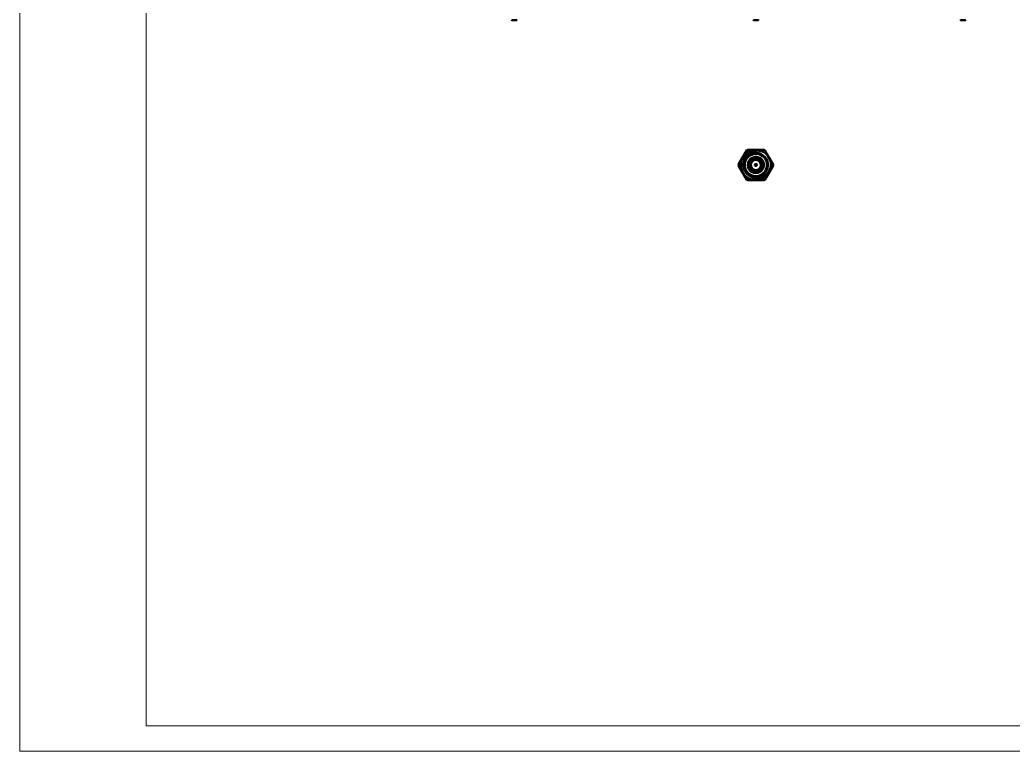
# Paper-space layout 'Layout1' of a CAD drawing. Header units: millimetres. Extents: x 0 to 420, y 0 to 297.
# Drawn here: x 0 to 196.7, y 0 to 144.8 of the extents above; entities that cross this region are included whole.
import ezdxf

# ---------------------------------------------------------------- set-up
doc = ezdxf.new("R2010")
doc.units = ezdxf.units.MM
doc.layers.add('170', color=7, linetype='Continuous', true_color=0xffffff)

psp = doc.layouts.get("Layout1")

# ---------------------------------------------------------------- linework, layer by layer
at = {"layer": '170', "color": 80, "linetype": 'Continuous', "lineweight": 13}
for p, q in [((0, 297), (0, 0)), ((0, 0), (420, 0))]:
    psp.add_line(p, q, dxfattribs=at)
at = {"layer": '170', "color": 80, "linetype": 'Continuous', "lineweight": 18}
for p, q in [((25, 292), (25, 5)), ((25, 5), (415, 5))]:
    psp.add_line(p, q, dxfattribs=at)
at = {"layer": '170', "color": 155, "linetype": 'Continuous', "lineweight": 50}
for p, q in [((142.37, 116.18), (144.01, 119.02)), ((144.08, 118.95), (143.64, 118.17)), ((144.14, 119.1), (147.43, 119.1)), ((145.05, 119), (144.17, 119)), ((147.4, 119), (146.52, 119)), ((147.91, 118.21), (147.49, 118.95)), ((147.56, 119.02), (148.38, 117.6)), ((142.91, 116.92), (142.47, 116.15)), ((148.39, 117.59), (149.2, 116.18)), ((149.1, 116.15), (148.68, 116.88)), ((144.01, 113.18), (142.37, 116.02)), ((142.47, 116.05), (142.91, 115.28)), ((149.2, 116.02), (147.56, 113.18)), ((148.68, 115.3), (149.1, 116.05)), ((143.64, 114.02), (144.08, 113.25)), ((147.43, 113.1), (144.14, 113.1)), ((144.17, 113.2), (145.04, 113.2)), ((146.53, 113.2), (147.4, 113.2)), ((147.49, 113.25), (147.91, 113.98))]:
    psp.add_line(p, q, dxfattribs=at)
for centre, radius, start, end in [((97.48, 144.91), 0.1, 216.8699, 270), ((98.38, 144.91), 0.1, 270, 323.1301), ((145.33, 144.91), 0.1, 216.8699, 270), ((146.23, 144.91), 0.1, 270, 323.1301), ((186.39, 144.91), 0.1, 216.8699, 270), ((187.29, 144.91), 0.1, 270, 323.1301), ((145.78, 116.1), 2.4, 120, 300), ((145.78, 116.1), 3.42, 118.6944, 121.3056), ((145.78, 116.1), 3.32, 119.1328, 120.8672), ((145.78, 116.1), 2.4, 300, 120), ((145.78, 116.1), 2.2, 300, 120), ((145.78, 116.1), 3.32, 59.1328, 60.8672), ((145.78, 116.1), 3, 2.585, 57.415), ((145.78, 116.1), 3.42, 58.6944, 61.3056), ((145.78, 116.1), 3.42, 178.6944, 181.3056), ((145.78, 116.1), 3.32, 179.1328, 180.8672), ((145.78, 116.1), 2.5, 161.9282, 258.0718), ((145.78, 116.1), 2.2, 120, 300), ((145.78, 116.1), 1.6, 120, 300), ((145.78, 116.1), 1.47, 120, 300), ((145.78, 116.1), 1.25, 120, 300), ((145.78, 116.1), 1, 120, 300), ((145.78, 116.1), 1, 120, 210), ((145.78, 116.1), 1.6, 300, 120), ((145.78, 116.1), 1.47, 300, 120), ((145.78, 116.1), 1.25, 300, 120), ((145.78, 116.1), 1, 300, 120), ((145.78, 116.1), 0.2, 30, 210), ((145.78, 116.1), 0.2, 210, 30), ((145.78, 116.1), 3.32, 359.1328, 0.8672), ((145.78, 116.1), 3.42, 358.6944, 1.3056), ((145.78, 116.1), 1, 210, 300), ((145.78, 116.1), 3.42, 238.6944, 241.3056), ((145.78, 116.1), 3.32, 239.1328, 240.8672), ((145.78, 116.1), 3.32, 299.1328, 300.8672), ((145.78, 116.1), 3.42, 298.6944, 301.3056)]:
    psp.add_arc(centre, radius, start, end, dxfattribs=at)
at = {"layer": '170', "color": 155, "linetype": 'Continuous', "lineweight": 13}
for start, end in [(120, 300), (300, 120)]:
    psp.add_arc((145.78, 116.1), 1, start, end, dxfattribs=at)
at = {"layer": '170', "color": 155, "linetype": 'Continuous', "lineweight": 50}
for points, knots in [([(98.16, 144.81), (97.86, 144.81), (97.48, 144.81)], [0, 0, 0.449097, 1, 1]), ([(146.23, 144.81), (146.07, 144.81), (145.4, 144.81)], [0, 0, 0.191429, 1, 1]), ([(187.07, 144.81), (186.77, 144.81), (186.39, 144.81)], [0, 0, 0.449089, 1, 1]), ([(148.78, 116.23), (148.78, 116.05), (148.78, 115.87), (148.76, 115.7), (148.73, 115.52), (148.71, 115.43), (148.69, 115.34), (148.68, 115.3), (148.66, 115.26), (148.65, 115.21), (148.64, 115.17), (148.58, 115), (148.51, 114.84), (148.43, 114.68), (148.34, 114.52), (148.29, 114.45), (148.24, 114.37), (148.19, 114.3), (148.13, 114.23), (148.01, 114.09), (147.89, 113.96), (147.76, 113.84), (147.62, 113.72), (147.59, 113.7), (147.55, 113.67), (147.51, 113.64), (147.48, 113.62), (147.4, 113.57), (147.32, 113.52), (147.17, 113.43), (147.01, 113.36), (146.84, 113.29), (146.67, 113.23), (146.63, 113.22), (146.58, 113.21), (146.54, 113.19), (146.5, 113.18), (146.41, 113.16), (146.32, 113.15), (146.14, 113.12), (145.97, 113.1), (145.79, 113.1), (145.61, 113.1), (145.43, 113.12), (145.25, 113.15), (145.08, 113.18), (144.9, 113.23), (144.82, 113.26), (144.73, 113.29), (144.69, 113.3), (144.65, 113.32), (144.61, 113.34), (144.57, 113.36), (144.4, 113.43), (144.25, 113.52), (144.1, 113.62), (143.95, 113.72), (143.88, 113.78), (143.81, 113.84), (143.78, 113.87), (143.75, 113.9), (143.71, 113.93), (143.68, 113.96), (143.56, 114.09), (143.44, 114.23), (143.33, 114.37), (143.23, 114.52), (143.21, 114.56), (143.19, 114.6), (143.17, 114.63), (143.14, 114.67), (143.1, 114.75), (143.06, 114.84), (142.99, 115), (142.93, 115.17), (142.88, 115.34), (142.84, 115.51), (142.83, 115.56), (142.83, 115.6), (142.82, 115.65), (142.81, 115.69), (142.8, 115.78), (142.79, 115.87), (142.79, 116.05), (142.79, 116.23), (142.8, 116.41), (142.83, 116.59), (142.83, 116.63), (142.84, 116.68), (142.85, 116.72), (142.86, 116.76), (142.88, 116.85), (142.9, 116.94), (142.96, 117.11), (143.03, 117.27), (143.06, 117.36), (143.1, 117.44), (143.12, 117.48), (143.14, 117.52), (143.16, 117.56), (143.19, 117.6), (143.28, 117.75), (143.38, 117.89), (143.49, 118.03), (143.61, 118.17), (143.68, 118.23), (143.74, 118.29), (143.81, 118.35), (143.88, 118.41), (144.02, 118.52), (144.17, 118.62), (144.32, 118.72), (144.48, 118.8), (144.56, 118.84), (144.64, 118.87), (144.69, 118.89), (144.73, 118.9), (144.77, 118.92), (144.81, 118.94), (144.98, 118.99), (145.16, 119.03), (145.33, 119.06), (145.51, 119.08), (145.56, 119.09), (145.6, 119.09), (145.65, 119.09), (145.69, 119.1), (145.78, 119.1), (145.87, 119.1), (146.05, 119.09), (146.23, 119.06), (146.4, 119.03), (146.58, 118.99), (146.67, 118.97), (146.75, 118.94), (146.84, 118.91), (146.92, 118.87), (147.08, 118.8), (147.24, 118.72), (147.36, 118.65)], [0, 0, 0.01133, 0.02259, 0.033823, 0.045067, 0.050707, 0.056365, 0.059203, 0.062045, 0.064883, 0.067715, 0.078991, 0.090218, 0.101435, 0.112684, 0.118333, 0.124006, 0.129683, 0.135338, 0.146594, 0.157815, 0.169042, 0.180314, 0.183144, 0.18598, 0.188822, 0.191662, 0.197324, 0.202964, 0.214202, 0.225418, 0.236653, 0.247947, 0.250786, 0.253627, 0.256464, 0.259294, 0.264939, 0.270568, 0.281794, 0.293013, 0.304267, 0.315594, 0.326921, 0.338175, 0.349395, 0.360621, 0.36625, 0.371895, 0.374726, 0.377563, 0.380405, 0.383244, 0.394537, 0.405771, 0.416988, 0.428227, 0.433868, 0.439529, 0.44237, 0.445212, 0.448048, 0.450878, 0.462148, 0.473374, 0.484596, 0.495853, 0.498677, 0.501508, 0.504345, 0.507187, 0.512858, 0.518506, 0.529754, 0.540971, 0.552198, 0.563475, 0.566308, 0.569147, 0.571988, 0.574826, 0.580481, 0.586117, 0.597351, 0.60857, 0.619813, 0.631119, 0.633961, 0.636802, 0.639636, 0.642465, 0.648106, 0.653732, 0.664954, 0.676174, 0.681797, 0.687433, 0.690259, 0.69309, 0.695928, 0.69877, 0.710083, 0.721329, 0.732548, 0.743779, 0.749413, 0.755064, 0.760739, 0.766416, 0.777704, 0.788936, 0.800154, 0.811397, 0.817041, 0.822707, 0.825549, 0.828388, 0.83122, 0.834046, 0.845307, 0.856528, 0.86775, 0.879013, 0.88184, 0.884673, 0.887513, 0.890356, 0.896022, 0.901667, 0.912912, 0.924131, 0.935363, 0.946651, 0.952327, 0.958001, 0.963651, 0.969283, 0.980511, 0.991728, 1, 1]), ([(143.41, 116.87), (143.45, 117.03), (143.49, 117.18), (143.55, 117.32), (143.61, 117.47), (143.65, 117.54), (143.69, 117.61), (143.73, 117.67), (143.77, 117.74), (143.86, 117.87), (143.96, 117.99), (144.06, 118.11), (144.17, 118.22), (144.2, 118.25), (144.23, 118.28), (144.26, 118.3), (144.29, 118.33), (144.35, 118.38), (144.42, 118.43), (144.55, 118.51), (144.68, 118.6), (144.82, 118.67), (144.96, 118.73), (145.04, 118.76), (145.11, 118.79), (145.19, 118.82), (145.26, 118.84), (145.41, 118.88), (145.57, 118.91), (145.64, 118.92), (145.72, 118.93), (145.76, 118.94), (145.8, 118.94), (145.84, 118.95), (145.88, 118.95), (146.04, 118.96), (146.2, 118.95), (146.35, 118.94), (146.51, 118.92), (146.58, 118.91), (146.66, 118.89), (146.7, 118.88), (146.74, 118.87), (146.78, 118.87), (146.82, 118.86), (146.97, 118.81), (147.12, 118.76), (147.26, 118.69), (147.4, 118.63)], [0, 0, 0.031346, 0.062527, 0.093669, 0.124893, 0.140577, 0.156318, 0.172056, 0.187732, 0.218958, 0.250112, 0.281302, 0.312635, 0.32051, 0.328391, 0.336261, 0.344112, 0.359767, 0.375373, 0.406491, 0.437587, 0.46877, 0.500149, 0.515884, 0.531571, 0.547207, 0.562812, 0.593968, 0.625138, 0.640758, 0.656416, 0.664264, 0.672125, 0.679997, 0.687867, 0.719181, 0.750326, 0.781399, 0.812496, 0.828084, 0.843717, 0.851554, 0.859408, 0.867278, 0.875155, 0.906519, 0.937722, 0.968853, 1, 1]), ([(144.01, 119.02), (144.04, 118.98), (144.08, 118.95)], [0, 0, 0.500004, 1, 1]), ([(144.17, 119), (144.16, 119.05), (144.14, 119.1)], [0, 0, 0.500076, 1, 1]), ([(147.43, 119.1), (147.41, 119.05), (147.4, 119)], [0, 0, 0.499924, 1, 1]), ([(147.49, 118.95), (147.53, 118.98), (147.56, 119.02)], [0, 0, 0.499996, 1, 1]), ([(142.47, 116.15), (142.42, 116.16), (142.37, 116.18)], [0, 0, 0.500086, 1, 1]), ([(148.78, 116.23), (148.77, 116.08), (148.75, 115.92), (148.72, 115.77), (148.69, 115.61), (148.65, 115.46), (148.59, 115.31), (148.53, 115.17), (148.46, 115.03), (148.39, 114.89), (148.3, 114.76), (148.21, 114.63), (148.11, 114.5), (148.09, 114.47), (148.06, 114.44), (148.04, 114.41), (148.01, 114.38), (147.95, 114.33), (147.9, 114.27), (147.78, 114.17), (147.66, 114.07), (147.53, 113.98), (147.4, 113.89), (147.36, 113.87), (147.33, 113.85), (147.29, 113.83), (147.26, 113.82), (147.19, 113.78), (147.12, 113.75), (146.97, 113.69), (146.82, 113.64), (146.67, 113.6), (146.52, 113.57), (146.48, 113.56), (146.44, 113.56), (146.4, 113.55), (146.36, 113.55), (146.28, 113.54), (146.2, 113.53), (146.05, 113.53), (145.89, 113.53), (145.73, 113.55), (145.58, 113.57), (145.42, 113.61), (145.27, 113.65)], [0, 0, 0.031255, 0.062363, 0.093409, 0.124479, 0.155665, 0.187071, 0.218492, 0.249711, 0.280816, 0.311908, 0.343074, 0.374413, 0.382289, 0.390168, 0.398034, 0.405884, 0.421543, 0.437155, 0.46829, 0.499384, 0.530539, 0.561859, 0.569731, 0.577618, 0.585496, 0.593357, 0.609024, 0.624634, 0.655743, 0.686803, 0.717929, 0.749229, 0.757098, 0.764981, 0.772859, 0.780718, 0.796392, 0.81202, 0.843181, 0.874319, 0.905539, 0.936969, 0.968492, 1, 1]), ([(149.1, 116.15), (149.15, 116.16), (149.2, 116.18)], [0, 0, 0.500086, 1, 1]), ([(142.47, 116.05), (142.42, 116.03), (142.37, 116.02)], [0, 0, 0.500086, 1, 1]), ([(149.1, 116.05), (149.15, 116.03), (149.2, 116.02)], [0, 0, 0.500086, 1, 1]), ([(144.08, 113.25), (144.04, 113.21), (144.01, 113.18)], [0, 0, 0.499996, 1, 1]), ([(144.17, 113.2), (144.16, 113.15), (144.14, 113.1)], [0, 0, 0.500076, 1, 1]), ([(147.4, 113.2), (147.41, 113.15), (147.43, 113.1)], [0, 0, 0.500076, 1, 1]), ([(147.49, 113.25), (147.53, 113.21), (147.56, 113.18)], [0, 0, 0.499996, 1, 1])]:
    psp.add_open_spline(points, degree=1, knots=knots, dxfattribs=at)
for points in [[(98.38, 144.81), (98.16, 144.81)], [(145.4, 144.81), (145.33, 144.81)], [(187.29, 144.81), (187.07, 144.81)]]:
    psp.add_open_spline(points, degree=1, dxfattribs=at)

doc.saveas('drawing.dxf')
